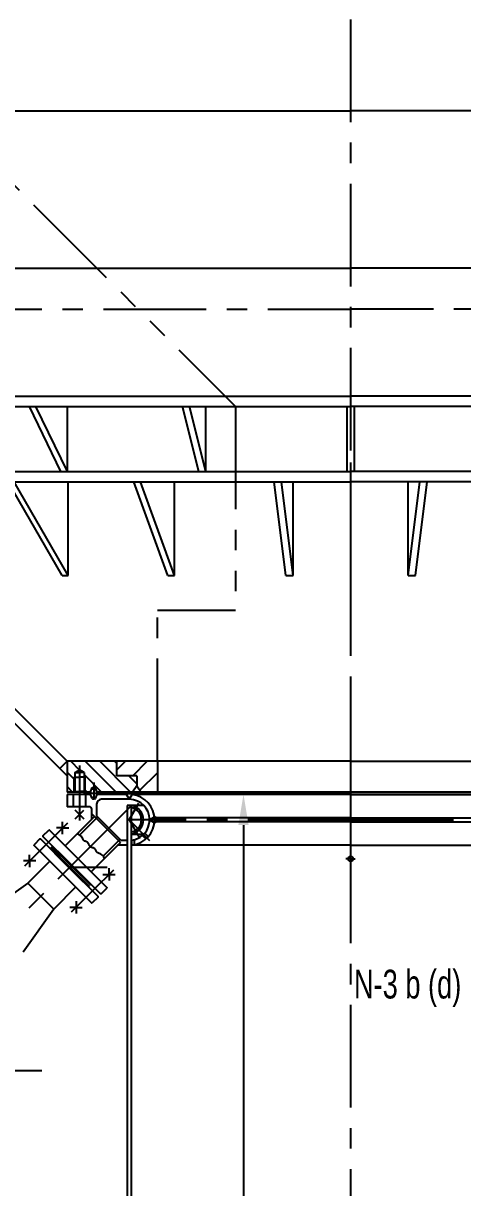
# Model space of a CAD drawing. Extents: x -3 to 21028, y -3 to 29728.
# Drawn here: x 5737 to 6807, y 14363 to 17199 of the extents above; entities that cross this region are included whole.
import ezdxf
from ezdxf.enums import TextEntityAlignment as Align

# ---------------------------------------------------------------- set-up
doc = ezdxf.new("R2010")
doc.units = 0
doc.header["$LTSCALE"] = 200
doc.header["$MEASUREMENT"] = 0
doc.linetypes.add('G', pattern=[2, 1.25, -0.25, 0.25, -0.25])
doc.linetypes.add('K', pattern=[2.5, 1.25, -0.25, 0.25, -0.25, 0.25, -0.25])
doc.layers.get('0').update_dxf_attribs({"linetype": 'CONTINUOUS'})
doc.layers.get('DEFPOINTS').update_dxf_attribs({"linetype": 'CONTINUOUS'})
for name, color, linetype in [('01', 7, 'CONTINUOUS'), ('02', 1, 'CONTINUOUS'), ('05', 4, 'G'), ('07', 6, 'K'), ('08', 1, 'CONTINUOUS'), ('11', 3, 'CONTINUOUS')]:
    doc.layers.add(name, color=color, linetype=linetype)
doc.styles.get("Standard").update_dxf_attribs({"font": 'thenor.shx', "width": 0.707, "bigfont": 'hztxt.shx'})
doc.dimstyles.new('INTE', dxfattribs={"dimscale": 25, "dimtxt": 3.5, "dimasz": 3, "dimexe": 3, "dimexo": 0, "dimgap": 1, "dimtad": 1, "dimdec": 3, "dimdsep": 46, "dimtxsty": 'Standard', "dimcen": 0, "dimclrd": 1, "dimclre": 1, "dimclrt": 3, "dimaunit": 1, "dimadec": 0, "dimazin": 0, "dimtfac": 1, "dimtdec": 4, "dimtofl": 0, "dimtmove": 0, "dimatfit": 0, "dimfxl": 0, "dimtzin": 0, "dimarcsym": 0})
doc.dimstyles.new('INTE$2', dxfattribs={"dimscale": 25, "dimtxt": 3.5, "dimasz": 3, "dimexe": 3, "dimexo": 0, "dimgap": 1, "dimtad": 1, "dimtih": 1, "dimtoh": 1, "dimdec": 3, "dimdsep": 46, "dimtxsty": 'Standard', "dimcen": 0, "dimclrd": 1, "dimclre": 1, "dimclrt": 3, "dimaunit": 1, "dimadec": 3, "dimazin": 0, "dimtfac": 1, "dimtdec": 4, "dimtofl": 0, "dimtmove": 0, "dimatfit": 0, "dimfxl": 0, "dimtzin": 0, "dimarcsym": 0})

# ---------------------------------------------------------------- blocks, each defined once
blk = doc.blocks.new('*D249')
at = {"color": 1, "linetype": 'ByBlock'}
for start, end in [(78.2616, 84.1308), (115.8692, 121.7384)]:
    blk.add_arc((6533.8, 26137.6), 732.5, start, end, dxfattribs=at)
for points in [[(6608.1, 26853.8), (6609.4, 26878.8), (6533.8, 26870.1)], [(6209.4, 26808.2), (6219.1, 26785.2), (6283.3, 26825.9)]]:
    blk.add_solid(points, dxfattribs=at)
at = {"layer": 'DEFPOINTS', "color": 0, "linetype": 'ByBlock'}
for p in [(6533.8, 28297.5), (5947.1, 27749.7), (6364.9, 26850.4), (6533.8, 26137.6), (6533.8, 5882.7)]:
    blk.add_point(p, dxfattribs=at)
at = {"color": 3, "linetype": 'ByBlock', "insert": (6422.7, 26930.4), "char_height": 87.5, "attachment_point": 5}
blk.add_mtext('20°', dxfattribs=at)
blk = doc.blocks.new('*D250')
at = {"color": 1, "linetype": 'ByBlock'}
for start, end in [(100.1385, 110.277), (49.723, 59.8615)]:
    blk.add_arc((6533.8, 26137.6), 424.4, start, end, dxfattribs=at)
for points in [[(6458, 26567.9), (6460.2, 26543), (6533.8, 26562)], [(6741.6, 26493.4), (6752.2, 26516), (6679, 26536.5)]]:
    blk.add_solid(points, dxfattribs=at)
at = {"layer": 'DEFPOINTS', "color": 0, "linetype": 'ByBlock'}
for p in [(6533.8, 28297.5), (7120.6, 27749.7), (6583.1, 26559.2), (6533.8, 26137.6), (6533.8, 5882.7)]:
    blk.add_point(p, dxfattribs=at)
at = {"color": 3, "linetype": 'ByBlock', "insert": (6634.8, 26618.6), "char_height": 87.5, "attachment_point": 5}
blk.add_mtext('20°', dxfattribs=at)
blk = doc.blocks.new('*D345')
at = {"color": 1, "linetype": 'ByBlock'}
for p, q in [((6533.8, 15320.8), (6198.1, 15320.8)), ((6273.1, 15245.8), (6273.1, 9241.8)), ((6533.8, 9166.8), (6198.1, 9166.8))]:
    blk.add_line(p, q, dxfattribs=at)
for points in [[(6260.6, 15245.8), (6285.6, 15245.8), (6273.1, 15320.8)], [(6260.6, 9241.8), (6285.6, 9241.8), (6273.1, 9166.8)]]:
    blk.add_solid(points, dxfattribs=at)
at = {"layer": 'DEFPOINTS', "color": 0, "linetype": 'ByBlock'}
for p in [(6533.8, 15320.8), (6273.1, 9166.8), (6533.8, 9166.8)]:
    blk.add_point(p, dxfattribs=at)
at = {"color": 3, "linetype": 'ByBlock', "insert": (6204.3, 12243.8), "char_height": 87.5, "attachment_point": 5, "rotation": 90}
blk.add_mtext('6154', dxfattribs=at)

msp = doc.modelspace()

# ---------------------------------------------------------------- hatches: boundary and pattern name
at = {"layer": '02'}
h = msp.add_hatch(dxfattribs=at)
h.set_pattern_fill('ANSI31', color=256, scale=200, angle=90, style=0)
h.set_pattern_definition([(135, (3905.254, 11303.134), (-17.67767, -17.67767), [])])
h.paths.add_polyline_path([(6013.8306, 15366.3112), (5963.8306, 15366.3112), (5963.8306, 15401.3112), (5843.8306, 15401.3112), (5843.8306, 15326.3112), (5860.3306, 15326.3112), (5860.3306, 15362.3112), (5862.3556, 15362.3112), (5862.3556, 15374.3112), (5873.8306, 15380.9363), (5885.3056, 15374.3112), (5885.3056, 15362.3112), (5887.3306, 15362.3112), (5887.3306, 15326.3112), (5900.5006, 15326.3112), (5905.225, 15337.4412), (5908.8306, 15337.4412), (5912.4362, 15337.4412), (5917.1606, 15326.3112), (6003.3275, 15326.3112), (6013.8306, 15341.3112)])
at = {"layer": '08'}
h = msp.add_hatch(dxfattribs=at)
h.set_pattern_fill('ANSI31', color=256, scale=300, style=0)
h.set_pattern_definition([(45, (0, -289.533), (-26.516504, 26.516504), [])])
h.paths.add_polyline_path([(6013.8306, 15341.3112), (6024.3338, 15326.3112), (6063.8306, 15326.3112), (6063.8306, 15401.3112), (5963.8306, 15401.3112), (5963.8306, 15366.3112), (6013.8306, 15366.3112)])
h.paths.add_polyline_path([(7053.8306, 15366.3112), (7103.8306, 15366.3112), (7103.8306, 15401.3112), (7003.8306, 15401.3112), (7003.8306, 15326.3112), (7043.3275, 15326.3112), (7053.8306, 15341.3112)])

# ---------------------------------------------------------------- linework, layer by layer
at = {"layer": '01'}
for p, q in [((4833.8306, 16985.1112), (6533.8306, 16985.1112)), ((8233.8306, 16985.1112), (6533.8306, 16985.1112)), ((4979.8306, 16290.3328), (6533.8306, 16290.3328)), ((8087.8306, 16290.3328), (6533.8306, 16290.3328)), ((4979.8306, 16265.3328), (6533.8306, 16265.3328)), ((5829.0364, 16107.3112), (5752.0364, 16265.3328)), ((5844.6249, 16107.3112), (5767.6249, 16265.3328)), ((5844.6249, 16107.3112), (5844.6249, 16265.3328)), ((6164.3436, 16107.3112), (6124.4854, 16265.3328)), ((6181.7302, 16107.3112), (6141.8721, 16265.3328)), ((6181.7302, 16107.3112), (6181.7302, 16265.3328)), ((8087.8306, 16265.3328), (6533.8306, 16265.3328)), ((5832.1153, 15853.6928), (5700.6012, 16082.3112)), ((5846.3956, 15853.6928), (5714.8816, 16082.3112)), ((5846.3956, 15853.6928), (5846.3956, 16082.3112)), ((6088.8875, 15853.6928), (6006.2143, 16082.3112)), ((6105.5173, 15853.6928), (6022.8441, 16082.3112)), ((6105.5173, 15853.6928), (6105.5173, 16082.3112)), ((6375.9819, 15853.6928), (6347.7836, 16082.3112)), ((6393.8279, 15853.6928), (6365.6296, 16082.3112)), ((6393.8279, 15853.6928), (6393.8279, 16082.3112)), ((6673.8334, 15853.6928), (6673.8334, 16082.3112)), ((6673.8334, 15853.6928), (6702.0317, 16082.3112)), ((6691.6794, 15853.6928), (6719.8777, 16082.3112)), ((5832.1153, 15853.6928), (5846.3956, 15853.6928)), ((6088.8875, 15853.6928), (6105.5173, 15853.6928)), ((6375.9819, 15853.6928), (6393.8279, 15853.6928)), ((6673.8334, 15853.6928), (6691.6794, 15853.6928)), ((5843.8306, 15401.3112), (5826.1367, 15383.6172)), ((5843.8306, 15320.8131), (5843.8306, 15290.8131)), ((5900.8906, 15320.8131), (5843.8306, 15320.8131)), ((5858.8306, 15320.8131), (5858.8306, 15290.8131)), ((5888.8306, 15320.8131), (5888.8306, 15290.8131)), ((5904.8371, 15310.597), (5900.5006, 15320.8131)), ((5900.8906, 15327.23), (5900.8906, 15323.309)), ((5900.8906, 15319.8943), (5900.8906, 15323.309)), ((5900.8906, 15319.8943), (5900.8906, 15323.309)), ((5908.8306, 15333.579), (5903.5856, 15333.579)), ((5908.8306, 15333.579), (5914.0756, 15333.579)), ((5912.8242, 15310.597), (5917.1606, 15320.8131)), ((5916.7706, 15327.23), (5916.7706, 15323.309)), ((5916.7706, 15319.8943), (5916.7706, 15323.309)), ((5988.4798, 15320.8131), (5916.7706, 15320.8131)), ((5994.8306, 15309.8131), (5988.4798, 15320.8131)), ((5995.8306, 15309.8031), (6002.1873, 15320.8131)), ((6533.8306, 15320.8131), (6002.1873, 15320.8131)), ((6533.8306, 15320.8131), (7079.1815, 15320.8131)), ((5897.8306, 15290.8131), (5843.8306, 15290.8131)), ((5908.8306, 15313.039), (5903.5856, 15313.039)), ((5906.2179, 15309.6831), (5908.8306, 15309.6831)), ((5908.8306, 15313.039), (5913.8607, 15313.039)), ((5911.4434, 15309.6831), (5908.8306, 15309.6831)), ((5915.8306, 15296.8131), (5915.8306, 15268.6608)), ((5994.8306, 15308.8131), (5927.8306, 15308.8131)), ((6030.5378, 15293.8131), (5989.8306, 15293.8131)), ((5989.8306, 15293.8131), (5989.8306, 9166.8131)), ((5994.8306, 15309.8131), (5994.8306, 15308.8131)), ((5999.8306, 15293.8131), (5999.8306, 9166.8131)), ((5999.8306, 15293.4541), (5999.8306, 15288.3935)), ((6006.2326, 15286.5619), (6008.7519, 15290.9254)), ((6013.1608, 15282.5619), (6015.6801, 15286.9254)), ((5910.7527, 15266.6677), (5839.3349, 15195.2499)), ((5873.8306, 15271.6856), (5863.224, 15282.2922)), ((5863.224, 15261.079), (5884.4372, 15282.2922)), ((5873.8306, 15271.6856), (5884.4372, 15261.079)), ((5918.5309, 15265.9606), (5874.2456, 15221.6753)), ((5903.8306, 15259.7456), (5903.8306, 15284.8131)), ((5973.6852, 15203.7352), (5903.8306, 15273.5898)), ((5975.6784, 15208.8131), (5915.8306, 15268.6608)), ((6045.8206, 15259.8131), (6056.4205, 15265.9329)), ((6045.8206, 15257.8131), (6056.4205, 15251.6933)), ((6056.1739, 15267.8131), (6060.8306, 15263.8131)), ((6533.8306, 15263.8131), (6056.8306, 15263.8131)), ((6056.8306, 15263.8131), (6056.8306, 15258.8131)), ((6056.8306, 15253.8131), (6056.8306, 15258.8131)), ((6063.8306, 15263.8131), (6063.8306, 15258.8131)), ((6063.8306, 15253.8131), (6063.8306, 15258.8131)), ((6533.8306, 15263.8131), (7010.8306, 15263.8131)), ((5785.2413, 15219.6451), (5799.3834, 15233.7872)), ((5800.7976, 15233.7872), (5799.3834, 15233.7872)), ((5870.8012, 15163.7836), (5800.7976, 15233.7872)), ((5832.7799, 15238.8994), (5817.7799, 15238.8994)), ((5832.7799, 15223.8994), (5832.7799, 15253.8994)), ((5832.7799, 15238.8994), (5847.7799, 15238.8994)), ((5999.8306, 15229.2327), (5999.8306, 15224.1721)), ((6006.2326, 15231.0643), (6008.7519, 15226.7008)), ((6013.1608, 15235.0643), (6015.6801, 15230.7008)), ((6056.1739, 15249.8131), (6060.8306, 15253.8131)), ((6533.8306, 15253.8131), (6056.8306, 15253.8131)), ((6533.8306, 15253.8131), (7010.8306, 15253.8131)), ((5777.8167, 15212.2205), (5763.6745, 15198.0783)), ((5777.8167, 15212.2205), (5779.2309, 15212.2205)), ((5849.2344, 15142.2169), (5779.2309, 15212.2205)), ((5785.2413, 15219.6451), (5785.2413, 15218.2309)), ((5855.2449, 15148.2273), (5785.2413, 15218.2309)), ((5973.6852, 15203.7352), (5902.2675, 15132.3174)), ((5972.9781, 15211.5133), (5931.7794, 15170.3146)), ((5989.8306, 15208.8131), (5975.6784, 15208.8131)), ((5989.8306, 15208.8131), (5989.8306, 15207.8131)), ((5999.8306, 15224.1721), (6030.8862, 15224.1721)), ((6027.2442, 15220.7426), (6035.7515, 15212.2354)), ((6032.9011, 15226.3995), (6041.4084, 15217.8922)), ((5752.5519, 15158.6714), (5752.5519, 15173.6714)), ((5763.6745, 15196.6641), (5763.6745, 15198.0783)), ((5833.6781, 15126.6605), (5763.6745, 15196.6641)), ((5803.9796, 15190.3001), (5802.5654, 15188.8859)), ((5850.6487, 15143.6311), (5803.9796, 15190.3001)), ((5807.1616, 15193.4821), (5808.5758, 15194.8963)), ((5853.8306, 15146.8131), (5807.1616, 15193.4821)), ((5989.8306, 15196.8131), (5966.7631, 15196.8131)), ((5767.5519, 15158.6714), (5737.5519, 15158.6714)), ((5802.2118, 15158.1268), (5748.4717, 15104.3867)), ((5752.5519, 15158.6714), (5752.5519, 15143.6714)), ((5850.6487, 15143.6311), (5897.3177, 15096.962)), ((5853.8306, 15146.8131), (5900.4997, 15100.144)), ((5855.2449, 15148.2273), (5925.2484, 15078.2237)), ((5870.8012, 15163.7836), (5940.8048, 15093.7801)), ((6533.8306, 15163.8131), (6522.4189, 15163.8131)), ((6533.8306, 15163.8131), (6545.2424, 15163.8131)), ((5833.6781, 15126.6605), (5903.6817, 15056.657)), ((5849.2344, 15142.2169), (5919.238, 15072.2133)), ((5930.917, 15125.7623), (5960.917, 15125.7623)), ((5945.917, 15125.7623), (5945.917, 15140.7623)), ((5945.917, 15125.7623), (5945.917, 15110.7623)), ((5748.4717, 15104.3867), (5643.1128, 15030.1405)), ((5748.4717, 15104.3867), (5811.4042, 15041.4542)), ((5865.1443, 15095.1943), (5811.4042, 15041.4542)), ((5897.3177, 15096.962), (5895.9035, 15095.5478)), ((5900.4997, 15100.144), (5901.9139, 15101.5582)), ((5926.6626, 15078.2237), (5940.8048, 15092.3659)), ((5940.8048, 15093.7801), (5940.8048, 15092.3659)), ((5865.689, 15060.5344), (5865.689, 15030.5344)), ((5919.238, 15070.7991), (5905.0959, 15056.657)), ((5919.238, 15070.7991), (5919.238, 15072.2133)), ((5926.6626, 15078.2237), (5925.2484, 15078.2237)), ((5811.4042, 15041.4542), (5737.158, 14936.0953)), ((5865.689, 15045.5344), (5850.689, 15045.5344)), ((5865.689, 15045.5344), (5880.689, 15045.5344)), ((5903.6817, 15056.657), (5905.0959, 15056.657))]:
    msp.add_line(p, q, dxfattribs=at)
at = {"layer": '01', "ltscale": 2}
for p, q in [((4858.8306, 16602.1112), (6533.8306, 16602.1112)), ((8208.8306, 16602.1112), (6533.8306, 16602.1112)), ((4983.4143, 16261.6949), (5843.8306, 15401.2786)), ((6524.8306, 16265.3328), (6524.8306, 16107.3112)), ((6542.8306, 16265.3328), (6542.8306, 16107.3112)), ((4965.7367, 16244.0172), (5843.8306, 15365.9233)), ((5162.8306, 16107.3112), (6533.8306, 16107.3112)), ((5162.8306, 16082.3112), (6533.8306, 16082.3112)), ((7904.8306, 16107.3112), (6533.8306, 16107.3112)), ((7904.8306, 16082.3112), (6533.8306, 16082.3112)), ((6533.8306, 15401.3112), (5843.8306, 15401.3112)), ((5843.8306, 15401.3112), (5843.8306, 15326.3112)), ((5963.8306, 15401.3112), (5963.8306, 15366.3112)), ((6063.8306, 15401.3112), (6063.8306, 15326.3112)), ((6533.8306, 15401.3112), (7223.8306, 15401.3112)), ((5862.3556, 15374.3112), (5873.8306, 15380.9363)), ((5862.3556, 15374.3112), (5862.3556, 15327.4804)), ((5862.3556, 15374.3112), (5873.8306, 15374.3112)), ((5885.3056, 15374.3112), (5873.8306, 15380.9363)), ((5885.3056, 15374.3112), (5873.8306, 15374.3112)), ((5885.3056, 15374.3112), (5885.3056, 15327.4804)), ((5860.3306, 15362.3112), (5873.8306, 15362.3112)), ((5887.3306, 15362.3112), (5873.8306, 15362.3112)), ((6013.8306, 15366.3112), (5963.8306, 15366.3112)), ((6013.8306, 15366.3112), (6013.8306, 15341.3112)), ((5900.8906, 15326.3112), (5843.8306, 15326.3112)), ((5862.3556, 15327.4804), (5860.3306, 15326.3112)), ((5862.3556, 15327.4804), (5873.8306, 15327.4804)), ((5885.3056, 15327.4804), (5873.8306, 15327.4804)), ((5883.4427, 15326.3112), (5900.8906, 15326.3112)), ((5885.3056, 15327.4804), (5887.3306, 15326.3112)), ((5900.5006, 15326.3112), (5905.225, 15337.4412)), ((5905.225, 15337.4412), (5908.8306, 15337.4412)), ((5912.4362, 15337.4412), (5908.8306, 15337.4412)), ((5917.1606, 15326.3112), (5912.4362, 15337.4412)), ((6533.8306, 15326.3112), (5916.7706, 15326.3112)), ((5916.7706, 15326.3112), (6533.8306, 15326.3112)), ((6013.8306, 15341.3112), (6003.3275, 15326.3112)), ((6013.8306, 15341.3112), (6024.3338, 15326.3112)), ((7184.2186, 15326.3112), (6533.8306, 15326.3112)), ((6533.8306, 15326.3112), (7223.8306, 15326.3112)), ((5995.8306, 15308.8031), (5995.8306, 15309.8031)), ((6045.8206, 15259.8131), (6044.8206, 15259.8131)), ((6045.8206, 15257.8131), (6044.8206, 15257.8131)), ((6000.8306, 15209.1744), (6000.8306, 15197.1631)), ((6006.8306, 15210.2744), (6006.8306, 15197.9854)), ((6533.8306, 15197.1631), (6000.8306, 15197.1631)), ((6533.8306, 15197.1631), (7066.8306, 15197.1631))]:
    msp.add_line(p, q, dxfattribs=at)
at = {"layer": '01'}
msp.add_circle((6533.8306, 15163.8131), 6, dxfattribs=at)
msp.add_circle((6533.8306, 15163.8131), 6, dxfattribs=at)
for centre, radius, start, end in [((5995.3335, 15305.9052), 16.4079, 65.3098784, 114.6901216), ((5897.8306, 15284.8131), 6, 0, 90), ((5906.2179, 15311.1831), 1.5, 203, 270), ((5911.4434, 15311.1831), 1.5, 270, 337), ((5927.8306, 15296.8131), 12, 90, 180), ((5994.8306, 15258.8131), 35, 278.2132107, 81.7867893), ((5994.8306, 15258.8131), 30, 279.5940682, 80.4059318)]:
    msp.add_arc(centre, radius, start, end, dxfattribs=at)
at = {"layer": '01', "ltscale": 2}
for radius, start, end in [(62, 0, 83.4058453), (50, 0, 88.854008), (50, 276.8921026, 0), (62, 276.0908839, 0)]:
    msp.add_arc((5994.8306, 15258.8131), radius, start, end, dxfattribs=at)
at = {"layer": '02', "ltscale": 2}
for p, q in [((5860.3306, 15362.3112), (5860.3306, 15326.3112)), ((5887.3306, 15362.3112), (5887.3306, 15326.3112))]:
    msp.add_line(p, q, dxfattribs=at)
at = {"layer": '02'}
msp.add_line((5850.6487, 15143.6311), (5941.5635, 15143.6311), dxfattribs=at)
at = {"layer": '05'}
for p, q in [((6533.8306, 28008.008), (6533.8306, 9591.5466)), ((4332.4162, 16502.1112), (6533.8306, 16502.1112)), ((8735.2451, 16502.1112), (6533.8306, 16502.1112)), ((5873.8306, 15324.346), (5873.8306, 15257.0502)), ((5898.6745, 15323.309), (5923.9189, 15323.309)), ((5908.8306, 15335.5875), (5908.8306, 15310.5317)), ((5908.8306, 15335.5875), (5908.8306, 15310.5317)), ((5908.8306, 15322.4817), (5908.8306, 15308.8131)), ((6533.8306, 15320.8131), (6533.8306, 15012.2333)), ((6533.8306, 15320.8131), (6533.8306, 15012.2333)), ((5998.2545, 15291.237), (5690.1354, 14983.1179)), ((5994.8306, 15258.8131), (6018.1722, 15299.2418)), ((6533.8306, 15258.8131), (5989.8306, 15258.8131)), ((5994.8306, 15258.8131), (6044.8077, 15208.8361)), ((5994.8306, 15258.8131), (6020.8835, 15213.6882)), ((6533.8306, 15258.8131), (7077.8306, 15258.8131)), ((5844.5893, 15250.7089), (5792.6659, 15198.7854)), ((5740.7425, 15146.862), (5792.6659, 15198.7854)), ((6533.8306, 15163.8131), (6522.4189, 15163.8131)), ((6533.8306, 15163.8131), (6545.2424, 15163.8131)), ((5956.7169, 15136.5623), (5905.803, 15085.6483)), ((5854.8891, 15034.7344), (5905.803, 15085.6483)), ((4332.4162, 14648.1112), (5782.8824, 14648.1112))]:
    msp.add_line(p, q, dxfattribs=at)
at = {"layer": '05', "ltscale": 2}
for p, q in [((6533.8306, 16325.9045), (6533.8306, 16253.178)), ((6533.8306, 16129.3465), (6533.8306, 15677.2472)), ((6533.8306, 15453.0062), (6533.8306, 15297.9754)), ((5873.8306, 15390.7442), (5873.8306, 15309.3559)), ((5908.8306, 15349.7924), (5908.8306, 15308.923))]:
    msp.add_line(p, q, dxfattribs=at)
at = {"layer": '07'}
for p, q in [((5408.8306, 17110.1112), (6253.609, 16265.3328)), ((6253.609, 16265.3328), (6253.609, 15768.4344)), ((6063.8306, 15401.3112), (6063.8306, 15768.4344)), ((6253.609, 15768.4344), (6063.8306, 15768.4344))]:
    msp.add_line(p, q, dxfattribs=at)
at = {"layer": '11'}
msp.add_lwpolyline([(5934.8913, 15164.9412), (5932.9876, 15168.692), (5930.8838, 15171.5175), (5928.6575, 15173.5862), (5926.3862, 15175.0663), (5924.1474, 15176.1262), (5922.0185, 15176.9343), (5920.077, 15177.6589), (5918.4005, 15178.4684), (5917.0418, 15179.4925), (5915.955, 15180.7071), (5915.0694, 15182.0494), (5914.3146, 15183.4567), (5913.62, 15184.8661), (5912.9149, 15186.215), (5912.1289, 15187.4405), (5911.1914, 15188.48), (5910.0527, 15189.2914), (5908.7475, 15189.9162), (5907.3311, 15190.4166), (5905.8593, 15190.8547), (5904.3875, 15191.2929), (5902.9712, 15191.7932), (5901.6659, 15192.418), (5900.5273, 15193.2295), (5899.5922, 15194.269), (5898.8238, 15195.4952), (5898.1663, 15196.8458), (5897.5645, 15198.2586), (5896.9626, 15199.6714), (5896.3052, 15201.022), (5895.5367, 15202.2481), (5894.6017, 15203.2877), (5893.4628, 15204.1016), (5892.1562, 15204.7439), (5890.7362, 15205.2918), (5889.2572, 15205.8225), (5887.7736, 15206.4132), (5886.3397, 15207.1412), (5885.01, 15208.0836), (5883.8386, 15209.3177), (5882.8447, 15210.8919), (5881.9051, 15212.7389), (5880.8613, 15214.7627), (5879.5549, 15216.8672), (5877.8273, 15218.9565), (5875.52, 15220.9344), (5872.4746, 15222.705), (5868.5325, 15224.1721)], dxfattribs=at)

# ---------------------------------------------------------------- texts
at = {"layer": '01', "width": 0.633862}
for height, p, p2 in [(0.02, (6066.9536, 15253.9093), (6066.9661, 15253.9093)), (0.04, (5780.4498, 15179.3291), (5780.4749, 15179.3291))]:
    msp.add_text('●', height=height, dxfattribs=at).set_placement(p, p2, align=Align.FIT)
at = {"layer": '08', "width": 0.707}
msp.add_text('N-3 b (d)', height=70, dxfattribs=at).set_placement((6541.9991, 14823.6461))

# ---------------------------------------------------------------- dimensions: what is measured, and where the dimension line sits
at = {"layer": '08'}
for base, line1, line2, picture, middle in [((6364.9093, 26560.8463), ((6533.8306, 28008.008), (6533.8306, 5593.1904)), ((6533.8306, 25848.1112), (5947.105, 27460.1267)), '*D249', (6422.7016, 26572.1113)), ((6583.1008, 26269.644), ((6533.8306, 25848.1112), (7120.5563, 27460.1267)), ((6533.8306, 28008.008), (6533.8306, 5593.1904)), '*D250', (6634.8298, 26260.3206))]:
    dim = msp.add_angular_dim_2l(base=base, line1=line1, line2=line2, dimstyle='INTE$2', override={"dimaunit": 0, "dimazin": 2}, dxfattribs=at)
    dim.commit()
    dim.dimension.update_dxf_attribs({"geometry": picture, "text_midpoint": middle, "dimtype": 162, "insert": (0, -289.5333)})
dim = msp.add_linear_dim(base=(6273.0706, 9166.8131), p1=(6533.8306, 15320.8131), p2=(6533.8306, 9166.8131), angle=270, dimstyle='INTE', override={"dimaunit": 0}, dxfattribs=at)
dim.commit()
dim.dimension.update_dxf_attribs({"geometry": '*D345', "text_midpoint": (6204.3206, 12243.8131)})

doc.saveas('drawing.dxf')
